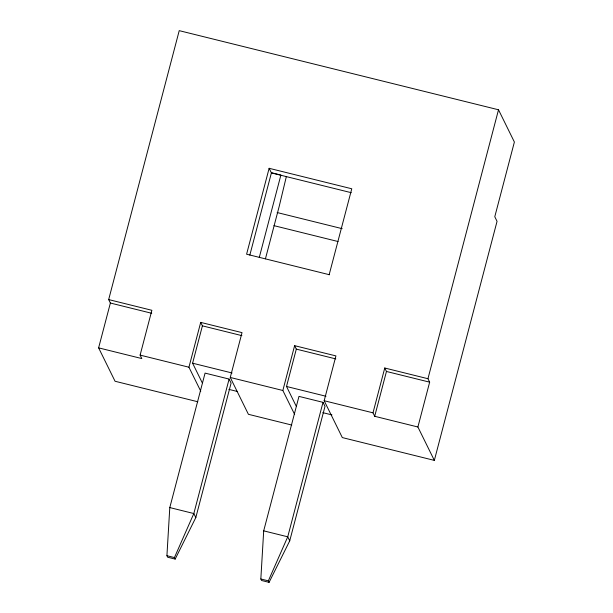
<?xml version="1.0" encoding="UTF-8"?>
<svg xmlns="http://www.w3.org/2000/svg" width="613" height="613" viewBox="0 0 613 613"><rect width="100%" height="100%" fill="white"/><g stroke="black" fill="none" stroke-linecap="round" stroke-linejoin="round"><path stroke-width="0.92" d="M166.92 555.715L169.793 507.579L205.071 373.11L229.109 379.072L231.093 383.102L195.815 517.571L175.172 559.079L167.656 557.217L166.92 555.715L174.437 557.577L175.172 559.079M260.832 578.994L263.697 530.85L298.975 396.389L323.013 402.343L324.997 406.373L289.727 540.842L269.076 582.35L261.567 580.488L260.832 578.994L268.341 580.856L269.076 582.35M286.355 176.544L279.267 206.114L265.437 258.816M197.792 401.76L115.06 381.255L98.616 347.862L110.378 303.037L108.67 299.581L179.226 30.65L498.507 109.781L514.384 142.024L494.783 216.726L497.051 221.331L434.341 460.386L342.315 437.582L324.17 400.726L335.924 355.908L294.608 345.663L282.846 390.489L294.661 414.48M98.616 347.862L141.81 358.567L140.109 355.111L151.871 310.293L108.67 299.581M200.757 391.209L188.942 367.218L200.704 322.392L242.02 332.629L230.258 377.455L248.411 414.304L291.765 425.054M202.244 382.773L192.605 363.202L202.405 325.848L200.704 322.392M329.127 274.823L351.77 188.773L269.13 168.299L246.595 254.203L329.227 274.685M249.828 255.115L271.398 172.904L269.13 168.299M259.261 257.514L280.892 175.065L271.643 172.774M229.109 379.072L193.831 513.541L174.437 557.577M296.148 406.051L286.509 386.474L296.309 349.119L294.608 345.663M323.013 402.343L287.742 536.812L268.341 580.856M417.897 426.993L374.696 416.288L372.995 412.833L384.757 368.007L427.951 378.719L429.652 382.167L417.897 426.993L434.341 460.386M374.696 416.288L386.458 371.463L384.757 368.007M427.951 378.719L498.507 109.781M271.398 172.904L351.249 192.689M277.137 212.542L342.177 228.664M273.942 225.645L338.054 241.53M110.378 303.037L151.733 313.289M202.405 325.848L241.882 335.633M296.309 349.119L335.794 358.904M386.458 371.463L429.652 382.167M192.605 363.202L232.082 372.988M286.509 386.474L325.993 396.259M140.109 355.111L188.942 367.218M230.258 377.455L282.846 390.489M324.17 400.726L372.995 412.833M228.871 389.378L237.131 391.423M322.775 412.649L331.955 414.924M169.793 507.579L193.831 513.541L195.815 517.571M263.697 530.85L287.742 536.812L289.727 540.842"/></g></svg>
